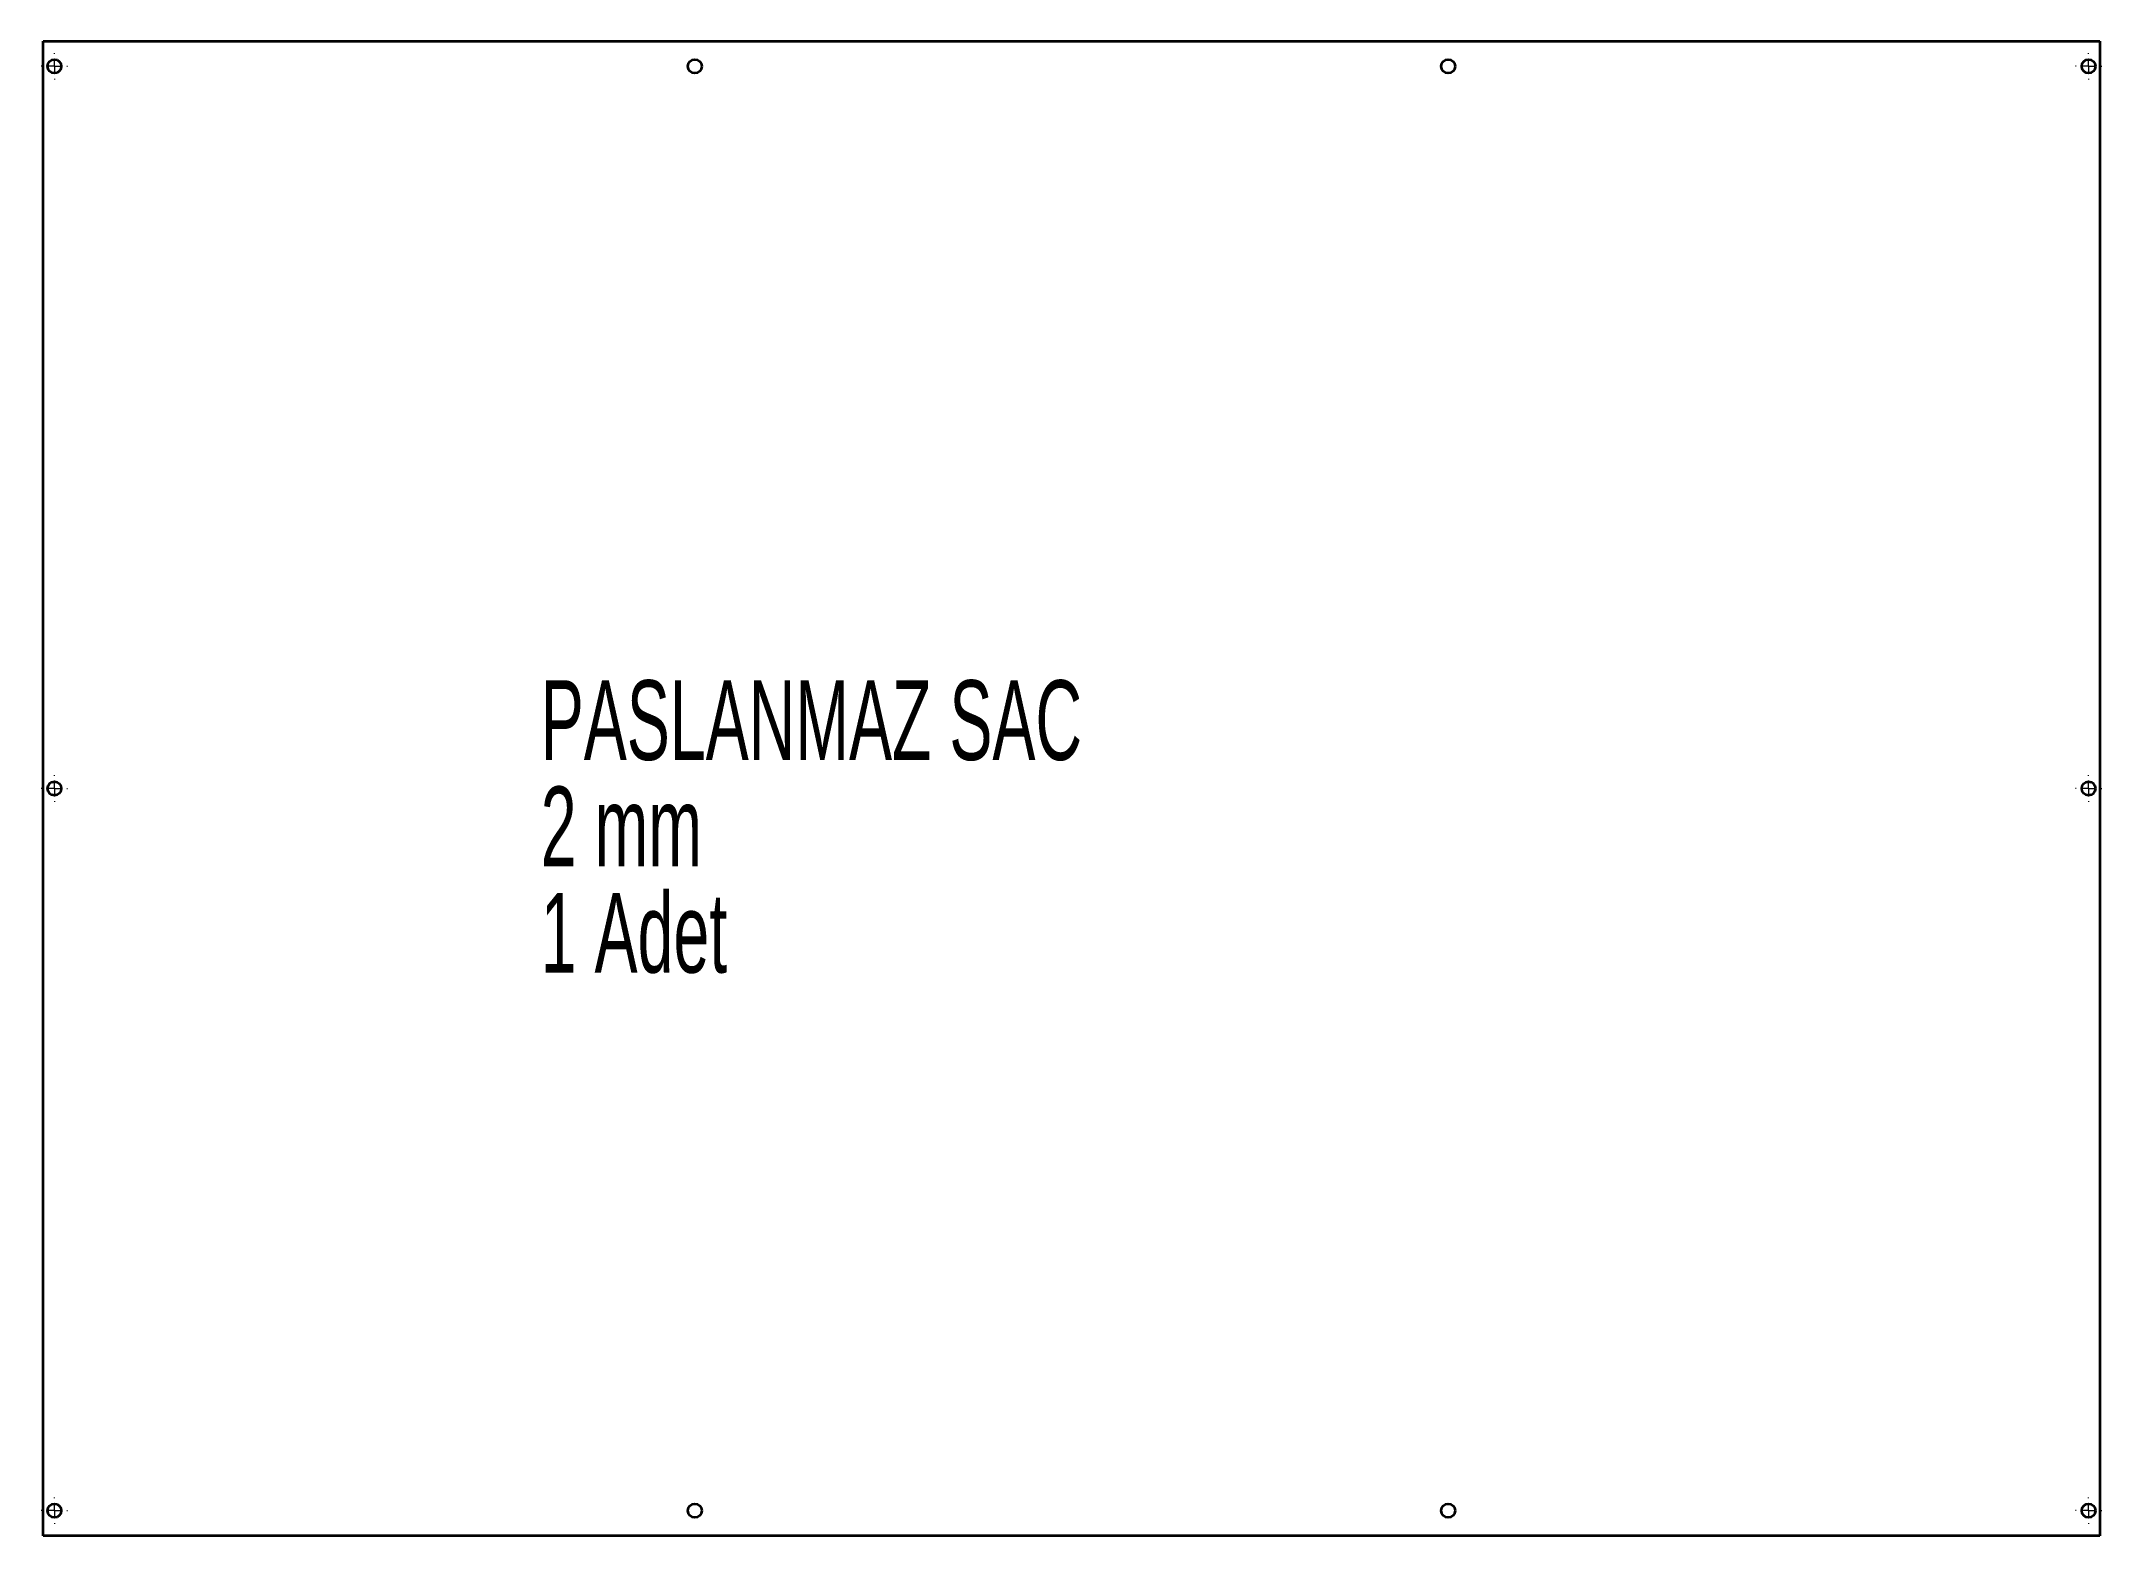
# Model space of a CAD drawing. Header units: millimetres. Extents: x 82 to 902, y 40 to 635.
import ezdxf

# ---------------------------------------------------------------- set-up
doc = ezdxf.new("R2010")
doc.units = ezdxf.units.MM
doc.styles.add('SLDTEXTSTYLE0', font='TXT', dxfattribs={"width": 0.605})

# ---------------------------------------------------------------- blocks, each defined once
blk = doc.blocks.new('SW_CENTERMARKSYMBOL_0')
at = {"color": 0, "linetype": 'Continuous', "lineweight": 18}
for p, q in [((-5, 0), (-5.25, 0)), ((0, 0), (-2.5, 0)), ((0, 5), (0, 5.25)), ((0, 0), (0, 2.5)), ((0, 0), (0, -2.5)), ((0, 0), (2.5, 0)), ((5, 0), (5.25, 0)), ((0, -5), (0, -5.25))]:
    blk.add_line(p, q, dxfattribs=at)
blk = doc.blocks.new('SW_CENTERMARKSYMBOL_1')
at = {"color": 0, "linetype": 'Continuous', "lineweight": 18}
for p, q in [((-5, 0), (-5.25, 0)), ((0, 0), (-2.5, 0)), ((0, 5), (0, 5.25)), ((0, 0), (0, 2.5)), ((0, 0), (0, -2.5)), ((0, 0), (2.5, 0)), ((5, 0), (5.25, 0)), ((0, -5), (0, -5.25))]:
    blk.add_line(p, q, dxfattribs=at)
blk = doc.blocks.new('SW_CENTERMARKSYMBOL_2')
at = {"color": 0, "linetype": 'Continuous', "lineweight": 18}
for p, q in [((-5, 0), (-5.25, 0)), ((0, 0), (-2.5, 0)), ((0, 5), (0, 5.25)), ((0, 0), (0, 2.5)), ((0, 0), (0, -2.5)), ((0, 0), (2.5, 0)), ((5, 0), (5.25, 0)), ((0, -5), (0, -5.25))]:
    blk.add_line(p, q, dxfattribs=at)
blk = doc.blocks.new('SW_CENTERMARKSYMBOL_3')
at = {"color": 0, "linetype": 'Continuous', "lineweight": 18}
for p, q in [((-5, 0), (-5.25, 0)), ((0, 0), (-2.5, 0)), ((0, 5), (0, 5.25)), ((0, 0), (0, 2.5)), ((0, 0), (0, -2.5)), ((0, 0), (2.5, 0)), ((5, 0), (5.25, 0)), ((0, -5), (0, -5.25))]:
    blk.add_line(p, q, dxfattribs=at)
blk = doc.blocks.new('SW_CENTERMARKSYMBOL_4')
at = {"color": 0, "linetype": 'Continuous', "lineweight": 18}
for p, q in [((-5, 0), (-5.25, 0)), ((0, 0), (-2.5, 0)), ((0, 5), (0, 5.25)), ((0, 0), (0, 2.5)), ((0, 0), (0, -2.5)), ((0, 0), (2.5, 0)), ((5, 0), (5.25, 0)), ((0, -5), (0, -5.25))]:
    blk.add_line(p, q, dxfattribs=at)
blk = doc.blocks.new('SW_CENTERMARKSYMBOL_5')
at = {"color": 0, "linetype": 'Continuous', "lineweight": 18}
for p, q in [((-5, 0), (-5.25, 0)), ((0, 0), (-2.5, 0)), ((0, 5), (0, 5.25)), ((0, 0), (0, 2.5)), ((0, 0), (0, -2.5)), ((0, 0), (2.5, 0)), ((5, 0), (5.25, 0)), ((0, -5), (0, -5.25))]:
    blk.add_line(p, q, dxfattribs=at)

msp = doc.modelspace()

# ---------------------------------------------------------------- linework, layer by layer
at = {"color": 7, "linetype": 'Continuous', "lineweight": 35}
for p, q in [((82.5, 634.75), (901.5, 634.75)), ((82.5, 39.75), (82.5, 634.75)), ((901.5, 634.75), (901.5, 39.75)), ((901.5, 39.75), (82.5, 39.75))]:
    msp.add_line(p, q, dxfattribs=at)
for centre in [(87, 624.75), (342, 624.75), (642, 624.75), (897, 624.75), (87, 337.25), (897, 337.25), (87, 49.75), (342, 49.75), (642, 49.75), (897, 49.75)]:
    msp.add_circle(centre, 2.75, dxfattribs=at)

# ---------------------------------------------------------------- block references
at = {"color": 7, "linetype": 'Continuous', "lineweight": 18}
for name, p in [('SW_CENTERMARKSYMBOL_2', (87, 624.75)), ('SW_CENTERMARKSYMBOL_3', (897, 624.75)), ('SW_CENTERMARKSYMBOL_1', (87, 337.25)), ('SW_CENTERMARKSYMBOL_4', (897, 337.25)), ('SW_CENTERMARKSYMBOL_0', (87, 49.75)), ('SW_CENTERMARKSYMBOL_5', (897, 49.75))]:
    msp.add_blockref(name, p, dxfattribs=at)

# ---------------------------------------------------------------- texts
at = {"color": 7, "linetype": 'Continuous', "lineweight": 0, "char_height": 31.75, "attachment_point": 1, "style": 'SLDTEXTSTYLE0'}
for s, insert in [('PASLANMAZ SAC', (280.66, 380.34)), ('2 mm', (280.66, 338.01)), ('1 Adet', (280.66, 295.68))]:
    msp.add_mtext(s, dxfattribs=dict(at, insert=insert))

doc.saveas('drawing.dxf')
